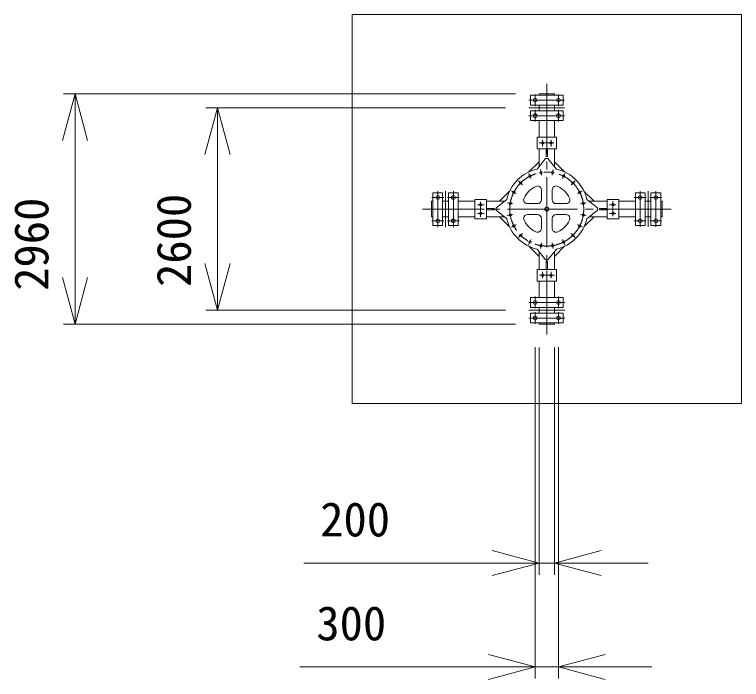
# Model space of a CAD drawing. Units: millimetres, scale not verified. Extents: x -27556 to 27590, y -36412 to 39687.
# Drawn here: x -25762 to -16426, y -34828 to -26284 of the extents above; entities that cross this region are included whole.
import ezdxf
from ezdxf.enums import TextEntityAlignment as Align

# ---------------------------------------------------------------- set-up
doc = ezdxf.new("R2010")
doc.units = ezdxf.units.MM
doc.header["$LTSCALE"] = 100
doc.header["$PDMODE"] = 32
doc.header["$PDSIZE"] = 50
doc.linetypes.add('CHAIN2', pattern=[12, 9, -1, 1, -1])
for name, color, linetype, lineweight in [('0-3_05 寸法', 7, 'Continuous', 18), ('0-4_10 当社外形線', 7, 'Continuous', 18), ('0-5_12 当社中心線', 7, 'CHAIN2', 18), ('0-7_20 躯体・土木、外形線', 7, 'Continuous', 18)]:
    doc.layers.add(name, color=color, linetype=linetype, lineweight=lineweight)
doc.styles.add('ＭＳ ゴシック', font='')
doc.styles.get('ＭＳ ゴシック').set_extended_font_data('MS Gothic')

msp = doc.modelspace()

# ---------------------------------------------------------------- linework, layer by layer
at = {"layer": '0-3_05 寸法'}
for p, q in [((-19326.4, -27303.7), (-25134.7, -27303.7)), ((-24984.7, -27303.7), (-24984.7, -27903.7)), ((-19457.9, -27483.7), (-23305.5, -27483.7)), ((-23155.5, -27483.7), (-23155.5, -28083.7)), ((-24984.7, -27903.7), (-24984.7, -29663.7)), ((-23155.5, -28083.7), (-23155.5, -29483.7)), ((-23155.5, -30083.7), (-23155.5, -29483.7)), ((-24984.7, -30263.7), (-24984.7, -29663.7)), ((-19455.9, -30083.7), (-23305.5, -30083.7)), ((-19326.4, -30263.7), (-25134.7, -30263.7)), ((-19076.4, -30558.3), (-19076.4, -34816.8)), ((-19026.4, -30563.7), (-19026.4, -33481.6)), ((-18826.4, -30563.7), (-18826.4, -33481.6)), ((-18776.4, -30558.3), (-18776.4, -34816.8)), ((-19626.4, -33331.6), (-22046.4, -33331.6)), ((-19026.4, -33331.6), (-19626.4, -33331.6)), ((-18826.4, -33331.6), (-19026.4, -33331.6)), ((-18826.4, -33331.6), (-18226.4, -33331.6)), ((-18226.4, -33331.6), (-17626.4, -33331.6)), ((-19676.4, -34666.8), (-22096.4, -34666.8)), ((-19076.4, -34666.8), (-19676.4, -34666.8)), ((-18776.4, -34666.8), (-19076.4, -34666.8)), ((-18776.4, -34666.8), (-18176.4, -34666.8)), ((-18176.4, -34666.8), (-17576.4, -34666.8))]:
    msp.add_line(p, q, dxfattribs=at)
for points in [[(-25145.5, -27903.7), (-24984.7, -27303.7), (-24824, -27903.7)], [(-23316.2, -28083.7), (-23155.5, -27483.7), (-22994.7, -28083.7)], [(-22994.7, -29483.7), (-23155.5, -30083.7), (-23316.2, -29483.7)], [(-24824, -29663.7), (-24984.7, -30263.7), (-25145.5, -29663.7)], [(-19626.4, -33170.9), (-19026.4, -33331.6), (-19626.4, -33492.4)], [(-18226.4, -33492.4), (-18826.4, -33331.6), (-18226.4, -33170.9)], [(-19676.4, -34506), (-19076.4, -34666.8), (-19676.4, -34827.5)], [(-18176.4, -34827.5), (-18776.4, -34666.8), (-18176.4, -34506)]]:
    msp.add_lwpolyline(points, dxfattribs=at)
at = {"layer": '0-4_10 当社外形線'}
for p, q in [((-19026.4, -27521.2), (-19026.4, -27446.2)), ((-18826.4, -27446.2), (-18826.4, -27521.2)), ((-19026.4, -27858.7), (-19026.4, -27646.2)), ((-18826.4, -27646.2), (-18826.4, -27858.7)), ((-19026.4, -28238), (-19026.4, -28008.7)), ((-18826.4, -28008.7), (-18826.4, -28238)), ((-19155.6, -28305.9), (-19026.4, -28176.6)), ((-18826.4, -28176.6), (-18697.1, -28305.9)), ((-19533.5, -28683.7), (-19404.2, -28554.5)), ((-18996.4, -28663.7), (-18996.4, -28536.3)), ((-18856.4, -28536.3), (-18856.4, -28663.7)), ((-18448.5, -28554.5), (-18319.3, -28683.7)), ((-20263.9, -28683.7), (-20188.9, -28683.7)), ((-20063.9, -28683.7), (-19851.4, -28683.7)), ((-19701.4, -28683.7), (-19472.1, -28683.7)), ((-19173.8, -28713.7), (-19046.4, -28713.7)), ((-18806.4, -28713.7), (-18678.9, -28713.7)), ((-18380.6, -28683.7), (-18151.4, -28683.7)), ((-18001.4, -28683.7), (-17788.9, -28683.7)), ((-17663.9, -28683.7), (-17588.9, -28683.7)), ((-20188.9, -28883.7), (-20263.9, -28883.7)), ((-19851.4, -28883.7), (-20063.9, -28883.7)), ((-19472.1, -28883.7), (-19701.4, -28883.7)), ((-19404.2, -29013), (-19533.5, -28883.7)), ((-19046.4, -28853.7), (-19173.8, -28853.7)), ((-18996.4, -29031.2), (-18996.4, -28903.7)), ((-18856.4, -28903.7), (-18856.4, -29031.2)), ((-18678.9, -28853.7), (-18806.4, -28853.7)), ((-18319.3, -28883.7), (-18448.5, -29013)), ((-18151.4, -28883.7), (-18380.6, -28883.7)), ((-17788.9, -28883.7), (-18001.4, -28883.7)), ((-17588.9, -28883.7), (-17663.9, -28883.7)), ((-19026.4, -29390.8), (-19155.6, -29261.6)), ((-18697.1, -29261.6), (-18826.4, -29390.8)), ((-19026.4, -29558.7), (-19026.4, -29329.4)), ((-18826.4, -29329.4), (-18826.4, -29558.7)), ((-19026.4, -29921.2), (-19026.4, -29708.7)), ((-18826.4, -29708.7), (-18826.4, -29921.2)), ((-19026.4, -30121.2), (-19026.4, -30046.2)), ((-18826.4, -30046.2), (-18826.4, -30121.2))]:
    msp.add_line(p, q, dxfattribs=at)
for points in [[(-19136.4, -27321.2), (-19136.4, -27446.2), (-18716.4, -27446.2), (-18716.4, -27321.2)], [(-19136.4, -27521.2), (-19136.4, -27646.2), (-18716.4, -27646.2), (-18716.4, -27521.2)], [(-19051.4, -27858.7), (-19051.4, -28008.7), (-18801.4, -28008.7), (-18801.4, -27858.7)], [(-20388.9, -28993.7), (-20263.9, -28993.7), (-20263.9, -28573.7), (-20388.9, -28573.7)], [(-20188.9, -28993.7), (-20063.9, -28993.7), (-20063.9, -28573.7), (-20188.9, -28573.7)], [(-19851.4, -28908.7), (-19701.4, -28908.7), (-19701.4, -28658.7), (-19851.4, -28658.7)], [(-18001.4, -28658.7), (-18151.4, -28658.7), (-18151.4, -28908.7), (-18001.4, -28908.7)], [(-17663.9, -28573.7), (-17788.9, -28573.7), (-17788.9, -28993.7), (-17663.9, -28993.7)], [(-17463.9, -28573.7), (-17588.9, -28573.7), (-17588.9, -28993.7), (-17463.9, -28993.7)], [(-18801.4, -29708.7), (-18801.4, -29558.7), (-19051.4, -29558.7), (-19051.4, -29708.7)], [(-18716.4, -30046.2), (-18716.4, -29921.2), (-19136.4, -29921.2), (-19136.4, -30046.2)], [(-18716.4, -30246.2), (-18716.4, -30121.2), (-19136.4, -30121.2), (-19136.4, -30246.2)]]:
    msp.add_lwpolyline(points, close=True, dxfattribs=at)
for points in [[(-19026.4, -27321.2), (-19026.4, -27303.7), (-18826.4, -27303.7), (-18826.4, -27321.2)], [(-18935.9, -28008.7), (-18935.9, -28108.7), (-18916.9, -28108.7), (-18916.9, -28008.7)], [(-19051.4, -28268.7), (-18941.4, -28133.7), (-18911.4, -28133.7), (-18801.4, -28268.7)], [(-19441.4, -28908.7), (-19576.4, -28798.7), (-19576.4, -28768.7), (-19441.4, -28658.7)], [(-18411.3, -28658.7), (-18276.4, -28768.7), (-18276.4, -28798.7), (-18411.3, -28908.7)], [(-20388.9, -28883.7), (-20406.4, -28883.7), (-20406.4, -28683.7), (-20388.9, -28683.7)], [(-17463.9, -28683.7), (-17446.4, -28683.7), (-17446.4, -28883.7), (-17463.9, -28883.7)], [(-19701.4, -28793.2), (-19601.4, -28793.2), (-19601.4, -28774.2), (-19701.4, -28774.2)], [(-18151.4, -28774.2), (-18251.4, -28774.2), (-18251.4, -28793.2), (-18151.4, -28793.2)], [(-18801.4, -29298.8), (-18911.4, -29433.7), (-18941.4, -29433.7), (-19051.4, -29298.8)], [(-18916.9, -29558.7), (-18916.9, -29458.7), (-18935.9, -29458.7), (-18935.9, -29558.7)], [(-18826.4, -30246.2), (-18826.4, -30263.7), (-19026.4, -30263.7), (-19026.4, -30246.2)]]:
    msp.add_lwpolyline(points, dxfattribs=at)
for centre, radius in [((-19076.4, -27383.7), 24), ((-18776.4, -27383.7), 24), ((-19076.4, -27583.7), 24), ((-18776.4, -27583.7), 24), ((-18981.4, -27933.7), 15), ((-18871.4, -27933.7), 15), ((-19142, -28360.5), 15), ((-19000.7, -28314.6), 15), ((-18852.1, -28314.6), 15), ((-18710.7, -28360.5), 15), ((-19262.2, -28447.8), 15), ((-18590.5, -28447.8), 15), ((-19349.6, -28568.1), 15), ((-18503.1, -28568.1), 15), ((-20326.4, -28633.7), 24), ((-20126.4, -28633.7), 24), ((-17726.4, -28633.7), 24), ((-17526.4, -28633.7), 24), ((-19776.4, -28728.7), 15), ((-19395.5, -28709.4), 15), ((-18457.2, -28709.4), 15), ((-18076.4, -28728.7), 15), ((-19776.4, -28838.7), 15), ((-19395.5, -28858), 15), ((-18457.2, -28858), 15), ((-18076.4, -28838.7), 15), ((-20326.4, -28933.7), 24), ((-20126.4, -28933.7), 24), ((-17726.4, -28933.7), 24), ((-17526.4, -28933.7), 24), ((-19349.6, -28999.4), 15), ((-18503.1, -28999.4), 15), ((-19262.2, -29119.6), 15), ((-18590.5, -29119.6), 15), ((-19142, -29206.9), 15), ((-18710.7, -29206.9), 15), ((-19000.7, -29252.9), 15), ((-18852.1, -29252.9), 15), ((-18981.4, -29633.7), 15), ((-18871.4, -29633.7), 15), ((-19076.4, -29983.7), 24), ((-18776.4, -29983.7), 24), ((-19076.4, -30183.7), 24), ((-18776.4, -30183.7), 24)]:
    msp.add_circle(centre, radius, dxfattribs=at)
for centre, radius, start, end in [((-18926.4, -28783.7), 530, 103.642, 166.358), ((-18926.4, -28783.7), 530, 13.6417, 76.3583), ((-18926.4, -28783.7), 325, 115.872, 154.128), ((-19046.4, -28536.3), 50, 0, 115.872), ((-18806.4, -28536.3), 50, 64.1279, 180), ((-18926.4, -28783.7), 325, 25.8721, 64.1279), ((-19173.8, -28663.7), 50, 154.128, 270), ((-18678.9, -28663.7), 50, 270, 25.8721), ((-19046.4, -28663.7), 50, 270, 0), ((-18806.4, -28663.7), 50, 180, 270), ((-18926.4, -28783.7), 530, 193.642, 256.358), ((-19173.8, -28903.7), 50, 90, 205.872), ((-18926.4, -28783.7), 325, 205.872, 244.128), ((-19046.4, -28903.7), 50, 0, 90), ((-18806.4, -28903.7), 50, 90, 180), ((-18926.4, -28783.7), 530, 283.642, 346.358), ((-18926.4, -28783.7), 325, 295.872, 334.128), ((-18678.9, -28903.7), 50, 334.128, 90), ((-19046.4, -29031.2), 50, 244.128, 0), ((-18806.4, -29031.2), 50, 180, 295.872)]:
    msp.add_arc(centre, radius, start, end, dxfattribs=at)
at = {"layer": '0-5_12 当社中心線'}
for p, q in [((-18926.4, -27174.2), (-18926.4, -30393.3)), ((-19076.4, -27460.2), (-19076.4, -27309.1)), ((-18776.4, -27460.2), (-18776.4, -27309.1)), ((-18696.8, -27383.7), (-19157.9, -27383.7)), ((-18696.8, -27483.7), (-19157.9, -27483.7)), ((-19076.4, -27660.2), (-19076.4, -27509.1)), ((-18776.4, -27660.2), (-18776.4, -27509.1)), ((-18696.8, -27583.7), (-19157.9, -27583.7)), ((-18981.4, -27978.2), (-18981.4, -27895.7)), ((-18871.4, -27978.2), (-18871.4, -27895.7)), ((-18833.9, -27933.7), (-19026.4, -27933.7)), ((-18995.2, -28348.8), (-19006.7, -28276.3)), ((-18857.5, -28348.8), (-18846, -28276.3)), ((-19126.3, -28391.4), (-19159.6, -28326)), ((-18726.5, -28391.4), (-18693.1, -28326)), ((-19237.7, -28472.4), (-19289.6, -28420.4)), ((-18615, -28472.4), (-18563.1, -28420.4)), ((-20326.4, -28554.1), (-20326.4, -29015.2)), ((-20226.3, -28554.1), (-20226.3, -29015.2)), ((-20126.4, -28554.1), (-20126.4, -29015.2)), ((-19318.7, -28583.8), (-19384.1, -28550.5)), ((-18534, -28583.8), (-18468.6, -28550.5)), ((-17726.4, -29013.3), (-17726.4, -28552.2)), ((-17626.3, -29013.2), (-17626.3, -28552.1)), ((-17526.4, -29013.3), (-17526.4, -28552.2)), ((-20249.9, -28633.7), (-20401, -28633.7)), ((-20049.9, -28633.7), (-20201, -28633.7)), ((-17802.8, -28633.7), (-17651.8, -28633.7)), ((-17602.8, -28633.7), (-17451.8, -28633.7)), ((-19731.9, -28728.7), (-19814.4, -28728.7)), ((-19776.4, -28691.3), (-19776.4, -28883.8)), ((-19361.3, -28714.8), (-19433.8, -28703.4)), ((-18491.5, -28714.8), (-18418.9, -28703.4)), ((-18120.8, -28728.7), (-18038.3, -28728.7)), ((-18076.4, -28876.2), (-18076.4, -28683.7)), ((-17329.9, -28783.7), (-20522.8, -28783.7)), ((-19731.9, -28838.7), (-19814.4, -28838.7)), ((-18120.8, -28838.7), (-18038.3, -28838.7)), ((-20249.9, -28933.7), (-20401, -28933.7)), ((-20049.9, -28933.7), (-20201, -28933.7)), ((-19361.3, -28852.6), (-19433.8, -28864.1)), ((-18491.5, -28852.6), (-18418.9, -28864.1)), ((-17802.8, -28933.7), (-17651.8, -28933.7)), ((-17602.8, -28933.7), (-17451.8, -28933.7)), ((-19318.7, -28983.6), (-19384.1, -29017)), ((-18534, -28983.6), (-18468.6, -29017)), ((-19237.7, -29095.1), (-19289.6, -29147)), ((-18615, -29095.1), (-18563.1, -29147)), ((-19126.3, -29176.1), (-19159.6, -29241.5)), ((-18995.2, -29218.6), (-19006.7, -29291.1)), ((-18857.5, -29218.6), (-18846, -29291.1)), ((-18726.5, -29176.1), (-18693.1, -29241.5)), ((-18981.4, -29589.3), (-18981.4, -29671.8)), ((-18871.4, -29589.3), (-18871.4, -29671.8)), ((-19018.8, -29633.7), (-18826.3, -29633.7)), ((-19076.4, -29907.3), (-19076.4, -30058.3)), ((-18776.4, -29907.3), (-18776.4, -30058.3)), ((-19156, -29983.7), (-18694.8, -29983.7)), ((-19155.9, -30083.7), (-18694.8, -30083.7)), ((-19076.4, -30107.3), (-19076.4, -30258.3)), ((-18776.4, -30107.3), (-18776.4, -30258.3)), ((-19156, -30183.7), (-18694.8, -30183.7))]:
    msp.add_line(p, q, dxfattribs=at)
msp.add_circle((-18926.4, -28783.7), 475, dxfattribs=at)
msp.add_point((-18926.4, -28783.7), dxfattribs=at)
at = {"layer": '0-7_20 躯体・土木、外形線'}
for p, q in [((-21426.3, -26283.7), (-16426.3, -26283.7)), ((-21426.3, -26283.7), (-21426.3, -31283.7)), ((-16426.3, -26283.7), (-16426.3, -31283.7)), ((-16426.3, -31283.7), (-21426.3, -31283.7))]:
    msp.add_line(p, q, dxfattribs=at)

# ---------------------------------------------------------------- texts
at = {"layer": '0-3_05 寸法', "style": 'ＭＳ ゴシック'}
for s, p in [('2600', (-23365.5, -29783.7)), ('2960', (-25194.7, -29833.7))]:
    msp.add_text(s, height=439.9, rotation=90, dxfattribs=at).set_placement(p, align=Align.BOTTOM_LEFT)
for s, p in [('200', (-21836.4, -33121.6)), ('300', (-21886.4, -34456.8))]:
    msp.add_text(s, height=439.9, dxfattribs=at).set_placement(p, align=Align.BOTTOM_LEFT)

doc.saveas('drawing.dxf')
